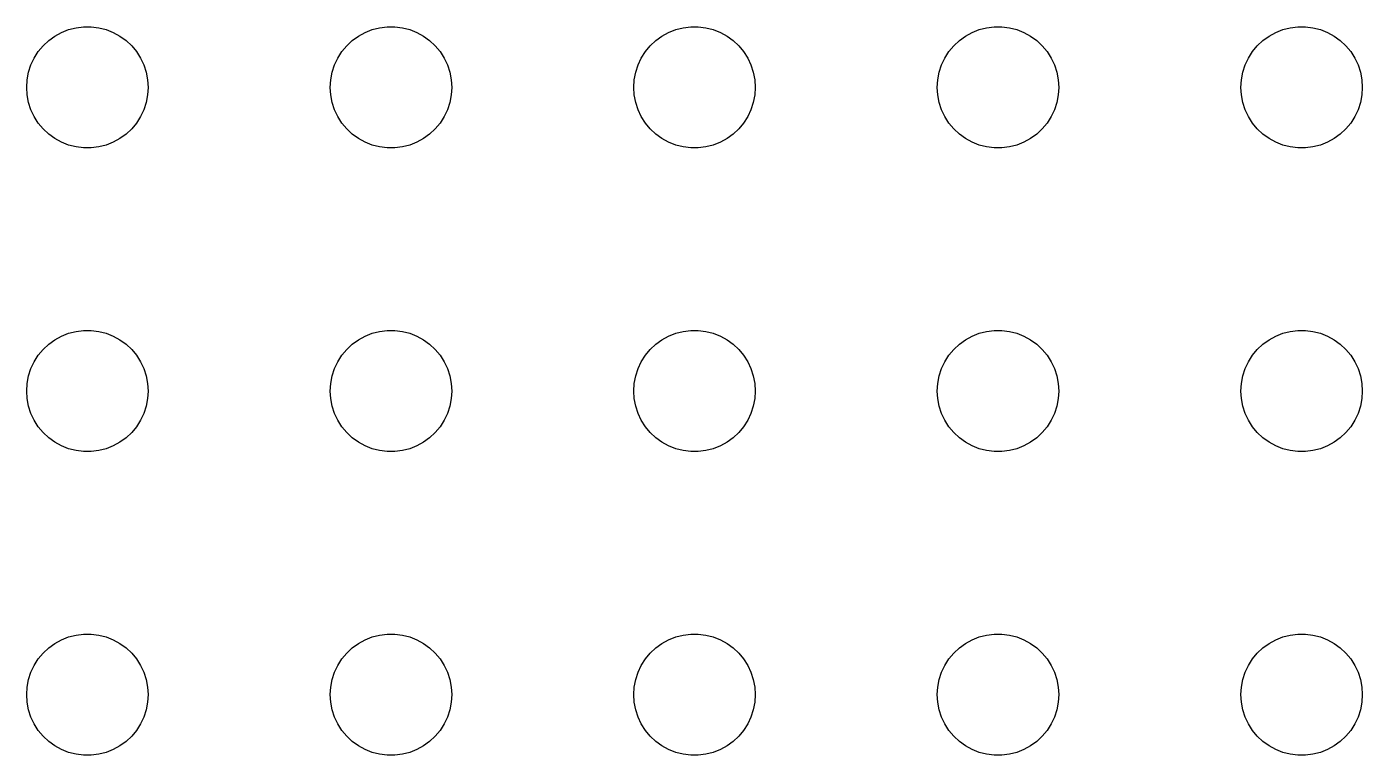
# Model space of a CAD drawing. Header units: metres. Extents: x -134 to 134, y 518 to 1078.
# Drawn here: x -69 to -36, y 888 to 906 of the extents above; entities that cross this region are included whole.
import ezdxf

# ---------------------------------------------------------------- set-up
doc = ezdxf.new("R2010")
doc.units = ezdxf.units.M

msp = doc.modelspace()

# ---------------------------------------------------------------- linework, layer by layer
for p, q in [((-68.3037, 905.766), (-68.1387, 905.857)), ((-68.1387, 905.857), (-67.9635, 905.927)), ((-67.9635, 905.927), (-67.7811, 905.973)), ((-67.7811, 905.973), (-67.5942, 905.997)), ((-67.5942, 905.997), (-67.4058, 905.997)), ((-67.4058, 905.997), (-67.2189, 905.973)), ((-67.2189, 905.973), (-67.0365, 905.927)), ((-67.0365, 905.927), (-66.8613, 905.857)), ((-66.8613, 905.857), (-66.6963, 905.766)), ((-60.8037, 905.766), (-60.6387, 905.857)), ((-60.6387, 905.857), (-60.4635, 905.927)), ((-60.4635, 905.927), (-60.2811, 905.973)), ((-60.2811, 905.973), (-60.0942, 905.997)), ((-60.0942, 905.997), (-59.9058, 905.997)), ((-59.9058, 905.997), (-59.7189, 905.973)), ((-59.7189, 905.973), (-59.5365, 905.927)), ((-59.5365, 905.927), (-59.3613, 905.857)), ((-59.3613, 905.857), (-59.1963, 905.766)), ((-53.3037, 905.766), (-53.1387, 905.857)), ((-53.1387, 905.857), (-52.9635, 905.927)), ((-52.9635, 905.927), (-52.7811, 905.973)), ((-52.7811, 905.973), (-52.5942, 905.997)), ((-52.5942, 905.997), (-52.4058, 905.997)), ((-52.4058, 905.997), (-52.2189, 905.973)), ((-52.2189, 905.973), (-52.0365, 905.927)), ((-52.0365, 905.927), (-51.8613, 905.857)), ((-51.8613, 905.857), (-51.6963, 905.766)), ((-45.8037, 905.766), (-45.6387, 905.857)), ((-45.6387, 905.857), (-45.4635, 905.927)), ((-45.4635, 905.927), (-45.2811, 905.973)), ((-45.2811, 905.973), (-45.0942, 905.997)), ((-45.0942, 905.997), (-44.9058, 905.997)), ((-44.9058, 905.997), (-44.7189, 905.973)), ((-44.7189, 905.973), (-44.5365, 905.927)), ((-44.5365, 905.927), (-44.3613, 905.857)), ((-44.3613, 905.857), (-44.1963, 905.766)), ((-38.3037, 905.766), (-38.1387, 905.857)), ((-38.1387, 905.857), (-37.9635, 905.927)), ((-37.9635, 905.927), (-37.7811, 905.973)), ((-37.7811, 905.973), (-37.5942, 905.997)), ((-37.5942, 905.997), (-37.4058, 905.997)), ((-37.4058, 905.997), (-37.2189, 905.973)), ((-37.2189, 905.973), (-37.0365, 905.927)), ((-37.0365, 905.927), (-36.8613, 905.857)), ((-36.8613, 905.857), (-36.6963, 905.766)), ((-68.7135, 905.382), (-68.5934, 905.527)), ((-68.5934, 905.527), (-68.4561, 905.656)), ((-68.4561, 905.656), (-68.3037, 905.766)), ((-66.6963, 905.766), (-66.5439, 905.656)), ((-66.5439, 905.656), (-66.4065, 905.527)), ((-66.4065, 905.527), (-66.2865, 905.382)), ((-61.2135, 905.382), (-61.0934, 905.527)), ((-61.0934, 905.527), (-60.9561, 905.656)), ((-60.9561, 905.656), (-60.8037, 905.766)), ((-59.1963, 905.766), (-59.0439, 905.656)), ((-59.0439, 905.656), (-58.9065, 905.527)), ((-58.9065, 905.527), (-58.7865, 905.382)), ((-53.7135, 905.382), (-53.5934, 905.527)), ((-53.5934, 905.527), (-53.4561, 905.656)), ((-53.4561, 905.656), (-53.3037, 905.766)), ((-51.6963, 905.766), (-51.5439, 905.656)), ((-51.5439, 905.656), (-51.4065, 905.527)), ((-51.4065, 905.527), (-51.2865, 905.382)), ((-46.2135, 905.382), (-46.0934, 905.527)), ((-46.0934, 905.527), (-45.9561, 905.656)), ((-45.9561, 905.656), (-45.8037, 905.766)), ((-44.1963, 905.766), (-44.0439, 905.656)), ((-44.0439, 905.656), (-43.9065, 905.527)), ((-43.9065, 905.527), (-43.7865, 905.382)), ((-38.7135, 905.382), (-38.5934, 905.527)), ((-38.5934, 905.527), (-38.4561, 905.656)), ((-38.4561, 905.656), (-38.3037, 905.766)), ((-36.6963, 905.766), (-36.5439, 905.656)), ((-36.5439, 905.656), (-36.4065, 905.527)), ((-36.4065, 905.527), (-36.2865, 905.382)), ((-68.8947, 905.052), (-68.8145, 905.223)), ((-68.8145, 905.223), (-68.7135, 905.382)), ((-66.2865, 905.382), (-66.1855, 905.223)), ((-66.1855, 905.223), (-66.1053, 905.052)), ((-61.3947, 905.052), (-61.3145, 905.223)), ((-61.3145, 905.223), (-61.2135, 905.382)), ((-58.7865, 905.382), (-58.6855, 905.223)), ((-58.6855, 905.223), (-58.6053, 905.052)), ((-53.8947, 905.052), (-53.8145, 905.223)), ((-53.8145, 905.223), (-53.7135, 905.382)), ((-51.2865, 905.382), (-51.1855, 905.223)), ((-51.1855, 905.223), (-51.1053, 905.052)), ((-46.3947, 905.052), (-46.3145, 905.223)), ((-46.3145, 905.223), (-46.2135, 905.382)), ((-43.7865, 905.382), (-43.6855, 905.223)), ((-43.6855, 905.223), (-43.6053, 905.052)), ((-38.8947, 905.052), (-38.8145, 905.223)), ((-38.8145, 905.223), (-38.7135, 905.382)), ((-36.2865, 905.382), (-36.1855, 905.223)), ((-36.1855, 905.223), (-36.1053, 905.052)), ((-68.9882, 904.688), (-68.9529, 904.873)), ((-68.9529, 904.873), (-68.8947, 905.052)), ((-66.1053, 905.052), (-66.0471, 904.873)), ((-66.0471, 904.873), (-66.0118, 904.688)), ((-61.4882, 904.688), (-61.4529, 904.873)), ((-61.4529, 904.873), (-61.3947, 905.052)), ((-58.6053, 905.052), (-58.5471, 904.873)), ((-58.5471, 904.873), (-58.5118, 904.688)), ((-53.9882, 904.688), (-53.9529, 904.873)), ((-53.9529, 904.873), (-53.8947, 905.052)), ((-51.1053, 905.052), (-51.0471, 904.873)), ((-51.0471, 904.873), (-51.0118, 904.688)), ((-46.4882, 904.688), (-46.4529, 904.873)), ((-46.4529, 904.873), (-46.3947, 905.052)), ((-43.6053, 905.052), (-43.5471, 904.873)), ((-43.5471, 904.873), (-43.5118, 904.688)), ((-38.9882, 904.688), (-38.9529, 904.873)), ((-38.9529, 904.873), (-38.8947, 905.052)), ((-36.1053, 905.052), (-36.0471, 904.873)), ((-36.0471, 904.873), (-36.0118, 904.688)), ((-69, 904.5), (-68.9882, 904.688)), ((-66.0118, 904.688), (-66, 904.5)), ((-61.5, 904.5), (-61.4882, 904.688)), ((-58.5118, 904.688), (-58.5, 904.5)), ((-54, 904.5), (-53.9882, 904.688)), ((-51.0118, 904.688), (-51, 904.5)), ((-46.5, 904.5), (-46.4882, 904.688)), ((-43.5118, 904.688), (-43.5, 904.5)), ((-39, 904.5), (-38.9882, 904.688)), ((-36.0118, 904.688), (-36, 904.5)), ((-68.9882, 904.312), (-69, 904.5)), ((-68.9529, 904.127), (-68.9882, 904.312)), ((-66.0118, 904.312), (-66.0471, 904.127)), ((-66, 904.5), (-66.0118, 904.312)), ((-61.4882, 904.312), (-61.5, 904.5)), ((-61.4529, 904.127), (-61.4882, 904.312)), ((-58.5118, 904.312), (-58.5471, 904.127)), ((-58.5, 904.5), (-58.5118, 904.312)), ((-53.9882, 904.312), (-54, 904.5)), ((-53.9529, 904.127), (-53.9882, 904.312)), ((-51.0118, 904.312), (-51.0471, 904.127)), ((-51, 904.5), (-51.0118, 904.312)), ((-46.4882, 904.312), (-46.5, 904.5)), ((-46.4529, 904.127), (-46.4882, 904.312)), ((-43.5118, 904.312), (-43.5471, 904.127)), ((-43.5, 904.5), (-43.5118, 904.312)), ((-38.9882, 904.312), (-39, 904.5)), ((-38.9529, 904.127), (-38.9882, 904.312)), ((-36.0118, 904.312), (-36.0471, 904.127)), ((-36, 904.5), (-36.0118, 904.312)), ((-68.8947, 903.948), (-68.9529, 904.127)), ((-68.8145, 903.777), (-68.8947, 903.948)), ((-66.1053, 903.948), (-66.1855, 903.777)), ((-66.0471, 904.127), (-66.1053, 903.948)), ((-61.3947, 903.948), (-61.4529, 904.127)), ((-61.3145, 903.777), (-61.3947, 903.948)), ((-58.6053, 903.948), (-58.6855, 903.777)), ((-58.5471, 904.127), (-58.6053, 903.948)), ((-53.8947, 903.948), (-53.9529, 904.127)), ((-53.8145, 903.777), (-53.8947, 903.948)), ((-51.1053, 903.948), (-51.1855, 903.777)), ((-51.0471, 904.127), (-51.1053, 903.948)), ((-46.3947, 903.948), (-46.4529, 904.127)), ((-46.3145, 903.777), (-46.3947, 903.948)), ((-43.6053, 903.948), (-43.6855, 903.777)), ((-43.5471, 904.127), (-43.6053, 903.948)), ((-38.8947, 903.948), (-38.9529, 904.127)), ((-38.8145, 903.777), (-38.8947, 903.948)), ((-36.1053, 903.948), (-36.1855, 903.777)), ((-36.0471, 904.127), (-36.1053, 903.948)), ((-68.7135, 903.618), (-68.8145, 903.777)), ((-68.5934, 903.473), (-68.7135, 903.618)), ((-66.2865, 903.618), (-66.4065, 903.473)), ((-66.1855, 903.777), (-66.2865, 903.618)), ((-61.2135, 903.618), (-61.3145, 903.777)), ((-61.0934, 903.473), (-61.2135, 903.618)), ((-58.7865, 903.618), (-58.9065, 903.473)), ((-58.6855, 903.777), (-58.7865, 903.618)), ((-53.7135, 903.618), (-53.8145, 903.777)), ((-53.5934, 903.473), (-53.7135, 903.618)), ((-51.2865, 903.618), (-51.4065, 903.473)), ((-51.1855, 903.777), (-51.2865, 903.618)), ((-46.2135, 903.618), (-46.3145, 903.777)), ((-46.0934, 903.473), (-46.2135, 903.618)), ((-43.7865, 903.618), (-43.9065, 903.473)), ((-43.6855, 903.777), (-43.7865, 903.618)), ((-38.7135, 903.618), (-38.8145, 903.777)), ((-38.5934, 903.473), (-38.7135, 903.618)), ((-36.2865, 903.618), (-36.4065, 903.473)), ((-36.1855, 903.777), (-36.2865, 903.618)), ((-68.4561, 903.344), (-68.5934, 903.473)), ((-68.3037, 903.234), (-68.4561, 903.344)), ((-68.1387, 903.143), (-68.3037, 903.234)), ((-66.6963, 903.234), (-66.8613, 903.143)), ((-66.5439, 903.344), (-66.6963, 903.234)), ((-66.4065, 903.473), (-66.5439, 903.344)), ((-60.9561, 903.344), (-61.0934, 903.473)), ((-60.8037, 903.234), (-60.9561, 903.344)), ((-60.6387, 903.143), (-60.8037, 903.234)), ((-59.1963, 903.234), (-59.3613, 903.143)), ((-59.0439, 903.344), (-59.1963, 903.234)), ((-58.9065, 903.473), (-59.0439, 903.344)), ((-53.4561, 903.344), (-53.5934, 903.473)), ((-53.3037, 903.234), (-53.4561, 903.344)), ((-53.1387, 903.143), (-53.3037, 903.234)), ((-51.6963, 903.234), (-51.8613, 903.143)), ((-51.5439, 903.344), (-51.6963, 903.234)), ((-51.4065, 903.473), (-51.5439, 903.344)), ((-45.9561, 903.344), (-46.0934, 903.473)), ((-45.8037, 903.234), (-45.9561, 903.344)), ((-45.6387, 903.143), (-45.8037, 903.234)), ((-44.1963, 903.234), (-44.3613, 903.143)), ((-44.0439, 903.344), (-44.1963, 903.234)), ((-43.9065, 903.473), (-44.0439, 903.344)), ((-38.4561, 903.344), (-38.5934, 903.473)), ((-38.3037, 903.234), (-38.4561, 903.344)), ((-38.1387, 903.143), (-38.3037, 903.234)), ((-36.6963, 903.234), (-36.8613, 903.143)), ((-36.5439, 903.344), (-36.6963, 903.234)), ((-36.4065, 903.473), (-36.5439, 903.344)), ((-67.9635, 903.073), (-68.1387, 903.143)), ((-67.7811, 903.027), (-67.9635, 903.073)), ((-67.5942, 903.003), (-67.7811, 903.027)), ((-67.4058, 903.003), (-67.5942, 903.003)), ((-67.2189, 903.027), (-67.4058, 903.003)), ((-67.0365, 903.073), (-67.2189, 903.027)), ((-66.8613, 903.143), (-67.0365, 903.073)), ((-60.4635, 903.073), (-60.6387, 903.143)), ((-60.2811, 903.027), (-60.4635, 903.073)), ((-60.0942, 903.003), (-60.2811, 903.027)), ((-59.9058, 903.003), (-60.0942, 903.003)), ((-59.7189, 903.027), (-59.9058, 903.003)), ((-59.5365, 903.073), (-59.7189, 903.027)), ((-59.3613, 903.143), (-59.5365, 903.073)), ((-52.9635, 903.073), (-53.1387, 903.143)), ((-52.7811, 903.027), (-52.9635, 903.073)), ((-52.5942, 903.003), (-52.7811, 903.027)), ((-52.4058, 903.003), (-52.5942, 903.003)), ((-52.2189, 903.027), (-52.4058, 903.003)), ((-52.0365, 903.073), (-52.2189, 903.027)), ((-51.8613, 903.143), (-52.0365, 903.073)), ((-45.4635, 903.073), (-45.6387, 903.143)), ((-45.2811, 903.027), (-45.4635, 903.073)), ((-45.0942, 903.003), (-45.2811, 903.027)), ((-44.9058, 903.003), (-45.0942, 903.003)), ((-44.7189, 903.027), (-44.9058, 903.003)), ((-44.5365, 903.073), (-44.7189, 903.027)), ((-44.3613, 903.143), (-44.5365, 903.073)), ((-37.9635, 903.073), (-38.1387, 903.143)), ((-37.7811, 903.027), (-37.9635, 903.073)), ((-37.5942, 903.003), (-37.7811, 903.027)), ((-37.4058, 903.003), (-37.5942, 903.003)), ((-37.2189, 903.027), (-37.4058, 903.003)), ((-37.0365, 903.073), (-37.2189, 903.027)), ((-36.8613, 903.143), (-37.0365, 903.073)), ((-68.4561, 898.156), (-68.3037, 898.266)), ((-68.3037, 898.266), (-68.1387, 898.357)), ((-68.1387, 898.357), (-67.9635, 898.427)), ((-67.9635, 898.427), (-67.7811, 898.473)), ((-67.7811, 898.473), (-67.5942, 898.497)), ((-67.5942, 898.497), (-67.4058, 898.497)), ((-67.4058, 898.497), (-67.2189, 898.473)), ((-67.2189, 898.473), (-67.0365, 898.427)), ((-67.0365, 898.427), (-66.8613, 898.357)), ((-66.8613, 898.357), (-66.6963, 898.266)), ((-66.6963, 898.266), (-66.5439, 898.156)), ((-60.9561, 898.156), (-60.8037, 898.266)), ((-60.8037, 898.266), (-60.6387, 898.357)), ((-60.6387, 898.357), (-60.4635, 898.427)), ((-60.4635, 898.427), (-60.2811, 898.473)), ((-60.2811, 898.473), (-60.0942, 898.497)), ((-60.0942, 898.497), (-59.9058, 898.497)), ((-59.9058, 898.497), (-59.7189, 898.473)), ((-59.7189, 898.473), (-59.5365, 898.427)), ((-59.5365, 898.427), (-59.3613, 898.357)), ((-59.3613, 898.357), (-59.1963, 898.266)), ((-59.1963, 898.266), (-59.0439, 898.156)), ((-53.4561, 898.156), (-53.3037, 898.266)), ((-53.3037, 898.266), (-53.1387, 898.357)), ((-53.1387, 898.357), (-52.9635, 898.427)), ((-52.9635, 898.427), (-52.7811, 898.473)), ((-52.7811, 898.473), (-52.5942, 898.497)), ((-52.5942, 898.497), (-52.4058, 898.497)), ((-52.4058, 898.497), (-52.2189, 898.473)), ((-52.2189, 898.473), (-52.0365, 898.427)), ((-52.0365, 898.427), (-51.8613, 898.357)), ((-51.8613, 898.357), (-51.6963, 898.266)), ((-51.6963, 898.266), (-51.5439, 898.156)), ((-45.9561, 898.156), (-45.8037, 898.266)), ((-45.8037, 898.266), (-45.6387, 898.357)), ((-45.6387, 898.357), (-45.4635, 898.427)), ((-45.4635, 898.427), (-45.2811, 898.473)), ((-45.2811, 898.473), (-45.0942, 898.497)), ((-45.0942, 898.497), (-44.9058, 898.497)), ((-44.9058, 898.497), (-44.7189, 898.473)), ((-44.7189, 898.473), (-44.5365, 898.427)), ((-44.5365, 898.427), (-44.3613, 898.357)), ((-44.3613, 898.357), (-44.1963, 898.266)), ((-44.1963, 898.266), (-44.0439, 898.156)), ((-38.4561, 898.156), (-38.3037, 898.266)), ((-38.3037, 898.266), (-38.1387, 898.357)), ((-38.1387, 898.357), (-37.9635, 898.427)), ((-37.9635, 898.427), (-37.7811, 898.473)), ((-37.7811, 898.473), (-37.5942, 898.497)), ((-37.5942, 898.497), (-37.4058, 898.497)), ((-37.4058, 898.497), (-37.2189, 898.473)), ((-37.2189, 898.473), (-37.0365, 898.427)), ((-37.0365, 898.427), (-36.8613, 898.357)), ((-36.8613, 898.357), (-36.6963, 898.266)), ((-36.6963, 898.266), (-36.5439, 898.156)), ((-68.7135, 897.882), (-68.5934, 898.027)), ((-68.5934, 898.027), (-68.4561, 898.156)), ((-66.5439, 898.156), (-66.4065, 898.027)), ((-66.4065, 898.027), (-66.2865, 897.882)), ((-61.2135, 897.882), (-61.0934, 898.027)), ((-61.0934, 898.027), (-60.9561, 898.156)), ((-59.0439, 898.156), (-58.9065, 898.027)), ((-58.9065, 898.027), (-58.7865, 897.882)), ((-53.7135, 897.882), (-53.5934, 898.027)), ((-53.5934, 898.027), (-53.4561, 898.156)), ((-51.5439, 898.156), (-51.4065, 898.027)), ((-51.4065, 898.027), (-51.2865, 897.882)), ((-46.2135, 897.882), (-46.0934, 898.027)), ((-46.0934, 898.027), (-45.9561, 898.156)), ((-44.0439, 898.156), (-43.9065, 898.027)), ((-43.9065, 898.027), (-43.7865, 897.882)), ((-38.7135, 897.882), (-38.5934, 898.027)), ((-38.5934, 898.027), (-38.4561, 898.156)), ((-36.5439, 898.156), (-36.4065, 898.027)), ((-36.4065, 898.027), (-36.2865, 897.882)), ((-68.8947, 897.552), (-68.8145, 897.723)), ((-68.8145, 897.723), (-68.7135, 897.882)), ((-66.2865, 897.882), (-66.1855, 897.723)), ((-66.1855, 897.723), (-66.1053, 897.552)), ((-61.3947, 897.552), (-61.3145, 897.723)), ((-61.3145, 897.723), (-61.2135, 897.882)), ((-58.7865, 897.882), (-58.6855, 897.723)), ((-58.6855, 897.723), (-58.6053, 897.552)), ((-53.8947, 897.552), (-53.8145, 897.723)), ((-53.8145, 897.723), (-53.7135, 897.882)), ((-51.2865, 897.882), (-51.1855, 897.723)), ((-51.1855, 897.723), (-51.1053, 897.552)), ((-46.3947, 897.552), (-46.3145, 897.723)), ((-46.3145, 897.723), (-46.2135, 897.882)), ((-43.7865, 897.882), (-43.6855, 897.723)), ((-43.6855, 897.723), (-43.6053, 897.552)), ((-38.8947, 897.552), (-38.8145, 897.723)), ((-38.8145, 897.723), (-38.7135, 897.882)), ((-36.2865, 897.882), (-36.1855, 897.723)), ((-36.1855, 897.723), (-36.1053, 897.552)), ((-68.9882, 897.188), (-68.9529, 897.373)), ((-68.9529, 897.373), (-68.8947, 897.552)), ((-66.1053, 897.552), (-66.0471, 897.373)), ((-66.0471, 897.373), (-66.0118, 897.188)), ((-61.4882, 897.188), (-61.4529, 897.373)), ((-61.4529, 897.373), (-61.3947, 897.552)), ((-58.6053, 897.552), (-58.5471, 897.373)), ((-58.5471, 897.373), (-58.5118, 897.188)), ((-53.9882, 897.188), (-53.9529, 897.373)), ((-53.9529, 897.373), (-53.8947, 897.552)), ((-51.1053, 897.552), (-51.0471, 897.373)), ((-51.0471, 897.373), (-51.0118, 897.188)), ((-46.4882, 897.188), (-46.4529, 897.373)), ((-46.4529, 897.373), (-46.3947, 897.552)), ((-43.6053, 897.552), (-43.5471, 897.373)), ((-43.5471, 897.373), (-43.5118, 897.188)), ((-38.9882, 897.188), (-38.9529, 897.373)), ((-38.9529, 897.373), (-38.8947, 897.552)), ((-36.1053, 897.552), (-36.0471, 897.373)), ((-36.0471, 897.373), (-36.0118, 897.188)), ((-69, 897), (-68.9882, 897.188)), ((-68.9882, 896.812), (-69, 897)), ((-66.0118, 897.188), (-66, 897)), ((-66, 897), (-66.0118, 896.812)), ((-61.5, 897), (-61.4882, 897.188)), ((-61.4882, 896.812), (-61.5, 897)), ((-58.5118, 897.188), (-58.5, 897)), ((-58.5, 897), (-58.5118, 896.812)), ((-54, 897), (-53.9882, 897.188)), ((-53.9882, 896.812), (-54, 897)), ((-51.0118, 897.188), (-51, 897)), ((-51, 897), (-51.0118, 896.812)), ((-46.5, 897), (-46.4882, 897.188)), ((-46.4882, 896.812), (-46.5, 897)), ((-43.5118, 897.188), (-43.5, 897)), ((-43.5, 897), (-43.5118, 896.812)), ((-39, 897), (-38.9882, 897.188)), ((-38.9882, 896.812), (-39, 897)), ((-36.0118, 897.188), (-36, 897)), ((-36, 897), (-36.0118, 896.812)), ((-68.9529, 896.627), (-68.9882, 896.812)), ((-68.8947, 896.448), (-68.9529, 896.627)), ((-66.0471, 896.627), (-66.1053, 896.448)), ((-66.0118, 896.812), (-66.0471, 896.627)), ((-61.4529, 896.627), (-61.4882, 896.812)), ((-61.3947, 896.448), (-61.4529, 896.627)), ((-58.5471, 896.627), (-58.6053, 896.448)), ((-58.5118, 896.812), (-58.5471, 896.627)), ((-53.9529, 896.627), (-53.9882, 896.812)), ((-53.8947, 896.448), (-53.9529, 896.627)), ((-51.0471, 896.627), (-51.1053, 896.448)), ((-51.0118, 896.812), (-51.0471, 896.627)), ((-46.4529, 896.627), (-46.4882, 896.812)), ((-46.3947, 896.448), (-46.4529, 896.627)), ((-43.5471, 896.627), (-43.6053, 896.448)), ((-43.5118, 896.812), (-43.5471, 896.627)), ((-38.9529, 896.627), (-38.9882, 896.812)), ((-38.8947, 896.448), (-38.9529, 896.627)), ((-36.0471, 896.627), (-36.1053, 896.448)), ((-36.0118, 896.812), (-36.0471, 896.627)), ((-68.8145, 896.277), (-68.8947, 896.448)), ((-66.1053, 896.448), (-66.1855, 896.277)), ((-61.3145, 896.277), (-61.3947, 896.448)), ((-58.6053, 896.448), (-58.6855, 896.277)), ((-53.8145, 896.277), (-53.8947, 896.448)), ((-51.1053, 896.448), (-51.1855, 896.277)), ((-46.3145, 896.277), (-46.3947, 896.448)), ((-43.6053, 896.448), (-43.6855, 896.277)), ((-38.8145, 896.277), (-38.8947, 896.448)), ((-36.1053, 896.448), (-36.1855, 896.277)), ((-68.7135, 896.118), (-68.8145, 896.277)), ((-68.5934, 895.973), (-68.7135, 896.118)), ((-68.4561, 895.844), (-68.5934, 895.973)), ((-66.4065, 895.973), (-66.5439, 895.844)), ((-66.2865, 896.118), (-66.4065, 895.973)), ((-66.1855, 896.277), (-66.2865, 896.118)), ((-61.2135, 896.118), (-61.3145, 896.277)), ((-61.0934, 895.973), (-61.2135, 896.118)), ((-60.9561, 895.844), (-61.0934, 895.973)), ((-58.9065, 895.973), (-59.0439, 895.844)), ((-58.7865, 896.118), (-58.9065, 895.973)), ((-58.6855, 896.277), (-58.7865, 896.118)), ((-53.7135, 896.118), (-53.8145, 896.277)), ((-53.5934, 895.973), (-53.7135, 896.118)), ((-53.4561, 895.844), (-53.5934, 895.973)), ((-51.4065, 895.973), (-51.5439, 895.844)), ((-51.2865, 896.118), (-51.4065, 895.973)), ((-51.1855, 896.277), (-51.2865, 896.118)), ((-46.2135, 896.118), (-46.3145, 896.277)), ((-46.0934, 895.973), (-46.2135, 896.118)), ((-45.9561, 895.844), (-46.0934, 895.973)), ((-43.9065, 895.973), (-44.0439, 895.844)), ((-43.7865, 896.118), (-43.9065, 895.973)), ((-43.6855, 896.277), (-43.7865, 896.118)), ((-38.7135, 896.118), (-38.8145, 896.277)), ((-38.5934, 895.973), (-38.7135, 896.118)), ((-38.4561, 895.844), (-38.5934, 895.973)), ((-36.4065, 895.973), (-36.5439, 895.844)), ((-36.2865, 896.118), (-36.4065, 895.973)), ((-36.1855, 896.277), (-36.2865, 896.118)), ((-68.3037, 895.734), (-68.4561, 895.844)), ((-68.1387, 895.643), (-68.3037, 895.734)), ((-67.9635, 895.573), (-68.1387, 895.643)), ((-66.8613, 895.643), (-67.0365, 895.573)), ((-66.6963, 895.734), (-66.8613, 895.643)), ((-66.5439, 895.844), (-66.6963, 895.734)), ((-60.8037, 895.734), (-60.9561, 895.844)), ((-60.6387, 895.643), (-60.8037, 895.734)), ((-60.4635, 895.573), (-60.6387, 895.643)), ((-59.3613, 895.643), (-59.5365, 895.573)), ((-59.1963, 895.734), (-59.3613, 895.643)), ((-59.0439, 895.844), (-59.1963, 895.734)), ((-53.3037, 895.734), (-53.4561, 895.844)), ((-53.1387, 895.643), (-53.3037, 895.734)), ((-52.9635, 895.573), (-53.1387, 895.643)), ((-51.8613, 895.643), (-52.0365, 895.573)), ((-51.6963, 895.734), (-51.8613, 895.643)), ((-51.5439, 895.844), (-51.6963, 895.734)), ((-45.8037, 895.734), (-45.9561, 895.844)), ((-45.6387, 895.643), (-45.8037, 895.734)), ((-45.4635, 895.573), (-45.6387, 895.643)), ((-44.3613, 895.643), (-44.5365, 895.573)), ((-44.1963, 895.734), (-44.3613, 895.643)), ((-44.0439, 895.844), (-44.1963, 895.734)), ((-38.3037, 895.734), (-38.4561, 895.844)), ((-38.1387, 895.643), (-38.3037, 895.734)), ((-37.9635, 895.573), (-38.1387, 895.643)), ((-36.8613, 895.643), (-37.0365, 895.573)), ((-36.6963, 895.734), (-36.8613, 895.643)), ((-36.5439, 895.844), (-36.6963, 895.734)), ((-67.7811, 895.527), (-67.9635, 895.573)), ((-67.5942, 895.503), (-67.7811, 895.527)), ((-67.4058, 895.503), (-67.5942, 895.503)), ((-67.2189, 895.527), (-67.4058, 895.503)), ((-67.0365, 895.573), (-67.2189, 895.527)), ((-60.2811, 895.527), (-60.4635, 895.573)), ((-60.0942, 895.503), (-60.2811, 895.527)), ((-59.9058, 895.503), (-60.0942, 895.503)), ((-59.7189, 895.527), (-59.9058, 895.503)), ((-59.5365, 895.573), (-59.7189, 895.527)), ((-52.7811, 895.527), (-52.9635, 895.573)), ((-52.5942, 895.503), (-52.7811, 895.527)), ((-52.4058, 895.503), (-52.5942, 895.503)), ((-52.2189, 895.527), (-52.4058, 895.503)), ((-52.0365, 895.573), (-52.2189, 895.527)), ((-45.2811, 895.527), (-45.4635, 895.573)), ((-45.0942, 895.503), (-45.2811, 895.527)), ((-44.9058, 895.503), (-45.0942, 895.503)), ((-44.7189, 895.527), (-44.9058, 895.503)), ((-44.5365, 895.573), (-44.7189, 895.527)), ((-37.7811, 895.527), (-37.9635, 895.573)), ((-37.5942, 895.503), (-37.7811, 895.527)), ((-37.4058, 895.503), (-37.5942, 895.503)), ((-37.2189, 895.527), (-37.4058, 895.503)), ((-37.0365, 895.573), (-37.2189, 895.527)), ((-68.4561, 890.656), (-68.3037, 890.766)), ((-68.3037, 890.766), (-68.1387, 890.857)), ((-68.1387, 890.857), (-67.9635, 890.927)), ((-67.9635, 890.927), (-67.7811, 890.973)), ((-67.7811, 890.973), (-67.5942, 890.997)), ((-67.5942, 890.997), (-67.4058, 890.997)), ((-67.4058, 890.997), (-67.2189, 890.973)), ((-67.2189, 890.973), (-67.0365, 890.927)), ((-67.0365, 890.927), (-66.8613, 890.857)), ((-66.8613, 890.857), (-66.6963, 890.766)), ((-66.6963, 890.766), (-66.5439, 890.656)), ((-60.9561, 890.656), (-60.8037, 890.766)), ((-60.8037, 890.766), (-60.6387, 890.857)), ((-60.6387, 890.857), (-60.4635, 890.927)), ((-60.4635, 890.927), (-60.2811, 890.973)), ((-60.2811, 890.973), (-60.0942, 890.997)), ((-60.0942, 890.997), (-59.9058, 890.997)), ((-59.9058, 890.997), (-59.7189, 890.973)), ((-59.7189, 890.973), (-59.5365, 890.927)), ((-59.5365, 890.927), (-59.3613, 890.857)), ((-59.3613, 890.857), (-59.1963, 890.766)), ((-59.1963, 890.766), (-59.0439, 890.656)), ((-53.4561, 890.656), (-53.3037, 890.766)), ((-53.3037, 890.766), (-53.1387, 890.857)), ((-53.1387, 890.857), (-52.9635, 890.927)), ((-52.9635, 890.927), (-52.7811, 890.973)), ((-52.7811, 890.973), (-52.5942, 890.997)), ((-52.5942, 890.997), (-52.4058, 890.997)), ((-52.4058, 890.997), (-52.2189, 890.973)), ((-52.2189, 890.973), (-52.0365, 890.927)), ((-52.0365, 890.927), (-51.8613, 890.857)), ((-51.8613, 890.857), (-51.6963, 890.766)), ((-51.6963, 890.766), (-51.5439, 890.656)), ((-45.9561, 890.656), (-45.8037, 890.766)), ((-45.8037, 890.766), (-45.6387, 890.857)), ((-45.6387, 890.857), (-45.4635, 890.927)), ((-45.4635, 890.927), (-45.2811, 890.973)), ((-45.2811, 890.973), (-45.0942, 890.997)), ((-45.0942, 890.997), (-44.9058, 890.997)), ((-44.9058, 890.997), (-44.7189, 890.973)), ((-44.7189, 890.973), (-44.5365, 890.927)), ((-44.5365, 890.927), (-44.3613, 890.857)), ((-44.3613, 890.857), (-44.1963, 890.766)), ((-44.1963, 890.766), (-44.0439, 890.656)), ((-38.4561, 890.656), (-38.3037, 890.766)), ((-38.3037, 890.766), (-38.1387, 890.857)), ((-38.1387, 890.857), (-37.9635, 890.927)), ((-37.9635, 890.927), (-37.7811, 890.973)), ((-37.7811, 890.973), (-37.5942, 890.997)), ((-37.5942, 890.997), (-37.4058, 890.997)), ((-37.4058, 890.997), (-37.2189, 890.973)), ((-37.2189, 890.973), (-37.0365, 890.927)), ((-37.0365, 890.927), (-36.8613, 890.857)), ((-36.8613, 890.857), (-36.6963, 890.766)), ((-36.6963, 890.766), (-36.5439, 890.656)), ((-68.8145, 890.223), (-68.7135, 890.382)), ((-68.7135, 890.382), (-68.5934, 890.527)), ((-68.5934, 890.527), (-68.4561, 890.656)), ((-66.5439, 890.656), (-66.4065, 890.527)), ((-66.4065, 890.527), (-66.2865, 890.382)), ((-66.2865, 890.382), (-66.1855, 890.223)), ((-61.3145, 890.223), (-61.2135, 890.382)), ((-61.2135, 890.382), (-61.0934, 890.527)), ((-61.0934, 890.527), (-60.9561, 890.656)), ((-59.0439, 890.656), (-58.9065, 890.527)), ((-58.9065, 890.527), (-58.7865, 890.382)), ((-58.7865, 890.382), (-58.6855, 890.223)), ((-53.8145, 890.223), (-53.7135, 890.382)), ((-53.7135, 890.382), (-53.5934, 890.527)), ((-53.5934, 890.527), (-53.4561, 890.656)), ((-51.5439, 890.656), (-51.4065, 890.527)), ((-51.4065, 890.527), (-51.2865, 890.382)), ((-51.2865, 890.382), (-51.1855, 890.223)), ((-46.3145, 890.223), (-46.2135, 890.382)), ((-46.2135, 890.382), (-46.0934, 890.527)), ((-46.0934, 890.527), (-45.9561, 890.656)), ((-44.0439, 890.656), (-43.9065, 890.527)), ((-43.9065, 890.527), (-43.7865, 890.382)), ((-43.7865, 890.382), (-43.6855, 890.223)), ((-38.8145, 890.223), (-38.7135, 890.382)), ((-38.7135, 890.382), (-38.5934, 890.527)), ((-38.5934, 890.527), (-38.4561, 890.656)), ((-36.5439, 890.656), (-36.4065, 890.527)), ((-36.4065, 890.527), (-36.2865, 890.382)), ((-36.2865, 890.382), (-36.1855, 890.223)), ((-68.9529, 889.873), (-68.8947, 890.052)), ((-68.8947, 890.052), (-68.8145, 890.223)), ((-66.1855, 890.223), (-66.1053, 890.052)), ((-66.1053, 890.052), (-66.0471, 889.873)), ((-61.4529, 889.873), (-61.3947, 890.052)), ((-61.3947, 890.052), (-61.3145, 890.223)), ((-58.6855, 890.223), (-58.6053, 890.052)), ((-58.6053, 890.052), (-58.5471, 889.873)), ((-53.9529, 889.873), (-53.8947, 890.052)), ((-53.8947, 890.052), (-53.8145, 890.223)), ((-51.1855, 890.223), (-51.1053, 890.052)), ((-51.1053, 890.052), (-51.0471, 889.873)), ((-46.4529, 889.873), (-46.3947, 890.052)), ((-46.3947, 890.052), (-46.3145, 890.223)), ((-43.6855, 890.223), (-43.6053, 890.052)), ((-43.6053, 890.052), (-43.5471, 889.873)), ((-38.9529, 889.873), (-38.8947, 890.052)), ((-38.8947, 890.052), (-38.8145, 890.223)), ((-36.1855, 890.223), (-36.1053, 890.052)), ((-36.1053, 890.052), (-36.0471, 889.873)), ((-69, 889.5), (-68.9882, 889.688)), ((-68.9882, 889.688), (-68.9529, 889.873)), ((-66.0471, 889.873), (-66.0118, 889.688)), ((-66.0118, 889.688), (-66, 889.5)), ((-61.5, 889.5), (-61.4882, 889.688)), ((-61.4882, 889.688), (-61.4529, 889.873)), ((-58.5471, 889.873), (-58.5118, 889.688)), ((-58.5118, 889.688), (-58.5, 889.5)), ((-54, 889.5), (-53.9882, 889.688)), ((-53.9882, 889.688), (-53.9529, 889.873)), ((-51.0471, 889.873), (-51.0118, 889.688)), ((-51.0118, 889.688), (-51, 889.5)), ((-46.5, 889.5), (-46.4882, 889.688)), ((-46.4882, 889.688), (-46.4529, 889.873)), ((-43.5471, 889.873), (-43.5118, 889.688)), ((-43.5118, 889.688), (-43.5, 889.5)), ((-39, 889.5), (-38.9882, 889.688)), ((-38.9882, 889.688), (-38.9529, 889.873)), ((-36.0471, 889.873), (-36.0118, 889.688)), ((-36.0118, 889.688), (-36, 889.5)), ((-68.9882, 889.312), (-69, 889.5)), ((-66, 889.5), (-66.0118, 889.312)), ((-61.4882, 889.312), (-61.5, 889.5)), ((-58.5, 889.5), (-58.5118, 889.312)), ((-53.9882, 889.312), (-54, 889.5)), ((-51, 889.5), (-51.0118, 889.312)), ((-46.4882, 889.312), (-46.5, 889.5)), ((-43.5, 889.5), (-43.5118, 889.312)), ((-38.9882, 889.312), (-39, 889.5)), ((-36, 889.5), (-36.0118, 889.312)), ((-68.9529, 889.127), (-68.9882, 889.312)), ((-68.8947, 888.948), (-68.9529, 889.127)), ((-66.0471, 889.127), (-66.1053, 888.948)), ((-66.0118, 889.312), (-66.0471, 889.127)), ((-61.4529, 889.127), (-61.4882, 889.312)), ((-61.3947, 888.948), (-61.4529, 889.127)), ((-58.5471, 889.127), (-58.6053, 888.948)), ((-58.5118, 889.312), (-58.5471, 889.127)), ((-53.9529, 889.127), (-53.9882, 889.312)), ((-53.8947, 888.948), (-53.9529, 889.127)), ((-51.0471, 889.127), (-51.1053, 888.948)), ((-51.0118, 889.312), (-51.0471, 889.127)), ((-46.4529, 889.127), (-46.4882, 889.312)), ((-46.3947, 888.948), (-46.4529, 889.127)), ((-43.5471, 889.127), (-43.6053, 888.948)), ((-43.5118, 889.312), (-43.5471, 889.127)), ((-38.9529, 889.127), (-38.9882, 889.312)), ((-38.8947, 888.948), (-38.9529, 889.127)), ((-36.0471, 889.127), (-36.1053, 888.948)), ((-36.0118, 889.312), (-36.0471, 889.127)), ((-68.8145, 888.777), (-68.8947, 888.948)), ((-68.7135, 888.618), (-68.8145, 888.777)), ((-66.1855, 888.777), (-66.2865, 888.618)), ((-66.1053, 888.948), (-66.1855, 888.777)), ((-61.3145, 888.777), (-61.3947, 888.948)), ((-61.2135, 888.618), (-61.3145, 888.777)), ((-58.6855, 888.777), (-58.7865, 888.618)), ((-58.6053, 888.948), (-58.6855, 888.777)), ((-53.8145, 888.777), (-53.8947, 888.948)), ((-53.7135, 888.618), (-53.8145, 888.777)), ((-51.1855, 888.777), (-51.2865, 888.618)), ((-51.1053, 888.948), (-51.1855, 888.777)), ((-46.3145, 888.777), (-46.3947, 888.948)), ((-46.2135, 888.618), (-46.3145, 888.777)), ((-43.6855, 888.777), (-43.7865, 888.618)), ((-43.6053, 888.948), (-43.6855, 888.777)), ((-38.8145, 888.777), (-38.8947, 888.948)), ((-38.7135, 888.618), (-38.8145, 888.777)), ((-36.1855, 888.777), (-36.2865, 888.618)), ((-36.1053, 888.948), (-36.1855, 888.777)), ((-68.5934, 888.473), (-68.7135, 888.618)), ((-68.4561, 888.344), (-68.5934, 888.473)), ((-66.4065, 888.473), (-66.5439, 888.344)), ((-66.2865, 888.618), (-66.4065, 888.473)), ((-61.0934, 888.473), (-61.2135, 888.618)), ((-60.9561, 888.344), (-61.0934, 888.473)), ((-58.9065, 888.473), (-59.0439, 888.344)), ((-58.7865, 888.618), (-58.9065, 888.473)), ((-53.5934, 888.473), (-53.7135, 888.618)), ((-53.4561, 888.344), (-53.5934, 888.473)), ((-51.4065, 888.473), (-51.5439, 888.344)), ((-51.2865, 888.618), (-51.4065, 888.473)), ((-46.0934, 888.473), (-46.2135, 888.618)), ((-45.9561, 888.344), (-46.0934, 888.473)), ((-43.9065, 888.473), (-44.0439, 888.344)), ((-43.7865, 888.618), (-43.9065, 888.473)), ((-38.5934, 888.473), (-38.7135, 888.618)), ((-38.4561, 888.344), (-38.5934, 888.473)), ((-36.4065, 888.473), (-36.5439, 888.344)), ((-36.2865, 888.618), (-36.4065, 888.473)), ((-68.3037, 888.234), (-68.4561, 888.344)), ((-68.1387, 888.143), (-68.3037, 888.234)), ((-67.9635, 888.073), (-68.1387, 888.143)), ((-67.7811, 888.027), (-67.9635, 888.073)), ((-67.0365, 888.073), (-67.2189, 888.027)), ((-66.8613, 888.143), (-67.0365, 888.073)), ((-66.6963, 888.234), (-66.8613, 888.143)), ((-66.5439, 888.344), (-66.6963, 888.234)), ((-60.8037, 888.234), (-60.9561, 888.344)), ((-60.6387, 888.143), (-60.8037, 888.234)), ((-60.4635, 888.073), (-60.6387, 888.143)), ((-60.2811, 888.027), (-60.4635, 888.073)), ((-59.5365, 888.073), (-59.7189, 888.027)), ((-59.3613, 888.143), (-59.5365, 888.073)), ((-59.1963, 888.234), (-59.3613, 888.143)), ((-59.0439, 888.344), (-59.1963, 888.234)), ((-53.3037, 888.234), (-53.4561, 888.344)), ((-53.1387, 888.143), (-53.3037, 888.234)), ((-52.9635, 888.073), (-53.1387, 888.143)), ((-52.7811, 888.027), (-52.9635, 888.073)), ((-52.0365, 888.073), (-52.2189, 888.027)), ((-51.8613, 888.143), (-52.0365, 888.073)), ((-51.6963, 888.234), (-51.8613, 888.143)), ((-51.5439, 888.344), (-51.6963, 888.234)), ((-45.8037, 888.234), (-45.9561, 888.344)), ((-45.6387, 888.143), (-45.8037, 888.234)), ((-45.4635, 888.073), (-45.6387, 888.143)), ((-45.2811, 888.027), (-45.4635, 888.073)), ((-44.5365, 888.073), (-44.7189, 888.027)), ((-44.3613, 888.143), (-44.5365, 888.073)), ((-44.1963, 888.234), (-44.3613, 888.143)), ((-44.0439, 888.344), (-44.1963, 888.234)), ((-38.3037, 888.234), (-38.4561, 888.344)), ((-38.1387, 888.143), (-38.3037, 888.234)), ((-37.9635, 888.073), (-38.1387, 888.143)), ((-37.7811, 888.027), (-37.9635, 888.073)), ((-37.0365, 888.073), (-37.2189, 888.027)), ((-36.8613, 888.143), (-37.0365, 888.073)), ((-36.6963, 888.234), (-36.8613, 888.143)), ((-36.5439, 888.344), (-36.6963, 888.234)), ((-67.5942, 888.003), (-67.7811, 888.027)), ((-67.4058, 888.003), (-67.5942, 888.003)), ((-67.2189, 888.027), (-67.4058, 888.003)), ((-60.0942, 888.003), (-60.2811, 888.027)), ((-59.9058, 888.003), (-60.0942, 888.003)), ((-59.7189, 888.027), (-59.9058, 888.003)), ((-52.5942, 888.003), (-52.7811, 888.027)), ((-52.4058, 888.003), (-52.5942, 888.003)), ((-52.2189, 888.027), (-52.4058, 888.003)), ((-45.0942, 888.003), (-45.2811, 888.027)), ((-44.9058, 888.003), (-45.0942, 888.003)), ((-44.7189, 888.027), (-44.9058, 888.003)), ((-37.5942, 888.003), (-37.7811, 888.027)), ((-37.4058, 888.003), (-37.5942, 888.003)), ((-37.2189, 888.027), (-37.4058, 888.003))]:
    msp.add_line(p, q)

doc.saveas('drawing.dxf')
